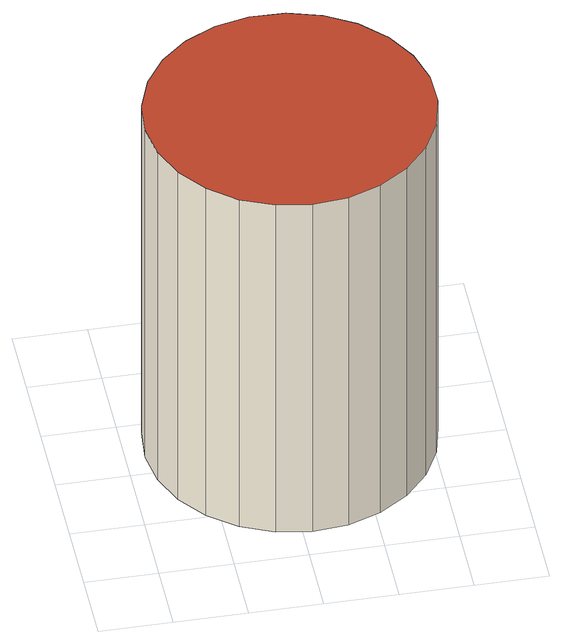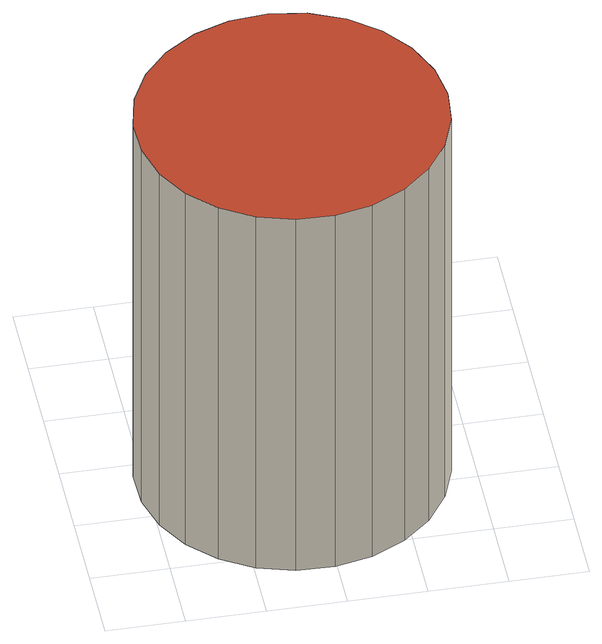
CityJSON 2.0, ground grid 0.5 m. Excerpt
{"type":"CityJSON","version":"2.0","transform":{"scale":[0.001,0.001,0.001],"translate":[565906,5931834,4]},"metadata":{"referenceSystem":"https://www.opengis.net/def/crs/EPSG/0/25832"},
"CityObjects":{
"building1":{"type":"Building","attributes":{"Grundfläche 2D":"2.927468","Grundhöhe NN":"4.631"},"geometry":[{"type":"Solid","lod":"3","boundaries":[[[[0,1,2,3,4,5,6,7,8,9,10,11,12,13,14,15,16,17,18,19,20,21,22,23,24]],[[25,26,5,4]],[[26,27,6,5]],[[27,28,7,6]],[[28,29,8,7]],[[29,30,9,8]],[[30,31,10,9]],[[31,32,11,10]],[[32,33,12,11]],[[33,34,13,12]],[[34,35,14,13]],[[35,36,15,14]],[[36,37,16,15]],[[37,38,17,16]],[[38,39,18,17]],[[39,40,19,18]],[[40,41,20,19]],[[41,42,21,20]],[[42,43,22,21]],[[43,44,23,22]],[[44,45,24,23]],[[45,46,0,24]],[[46,47,1,0]],[[48,25,4,3]],[[47,49,2,1]],[[49,48,3,2]],[[43,42,41,40,39,38,37,36,35,34,33,32,31,30,29,28,27,26,25,48,49,47,46,45,44]]]],"semantics":{"surfaces":[{"type":"RoofSurface"},{"type":"WallSurface"},{"type":"GroundSurface"}],"values":[[0,1,1,1,1,1,1,1,1,1,1,1,1,1,1,1,1,1,1,1,1,1,1,1,1,1,2]]}}]}
},
"vertices":[
[1694,1964,3433],[1485,2088,3433],[1251,2157,3433],[1008,2165,3433],[771,2113,3433],[553,2003,3433],[370,1843,3433],[233,1642,3433],[150,1414,3433],[126,1172,3433],[163,931,3433],[259,708,3433],[408,515,3433],[599,365,3433],[822,268,3433],[1062,229,3433],[1305,251,3433],[1534,333,3433],[1735,469,3433],[1897,651,3433],[2008,867,3433],[2062,1104,3433],[2055,1347,3433],[1988,1581,3433],[1865,1791,3433],[771,2113,631],[553,2003,631],[370,1843,631],[233,1642,631],[150,1414,631],[126,1172,631],[163,931,631],[259,708,631],[408,515,631],[599,365,631],[822,268,631],[1062,229,631],[1305,251,631],[1534,333,631],[1735,469,631],[1897,651,631],[2008,867,631],[2062,1104,631],[2055,1347,631],[1988,1581,631],[1865,1791,631],[1694,1964,631],[1485,2088,631],[1008,2165,631],[1251,2157,631]
]}
